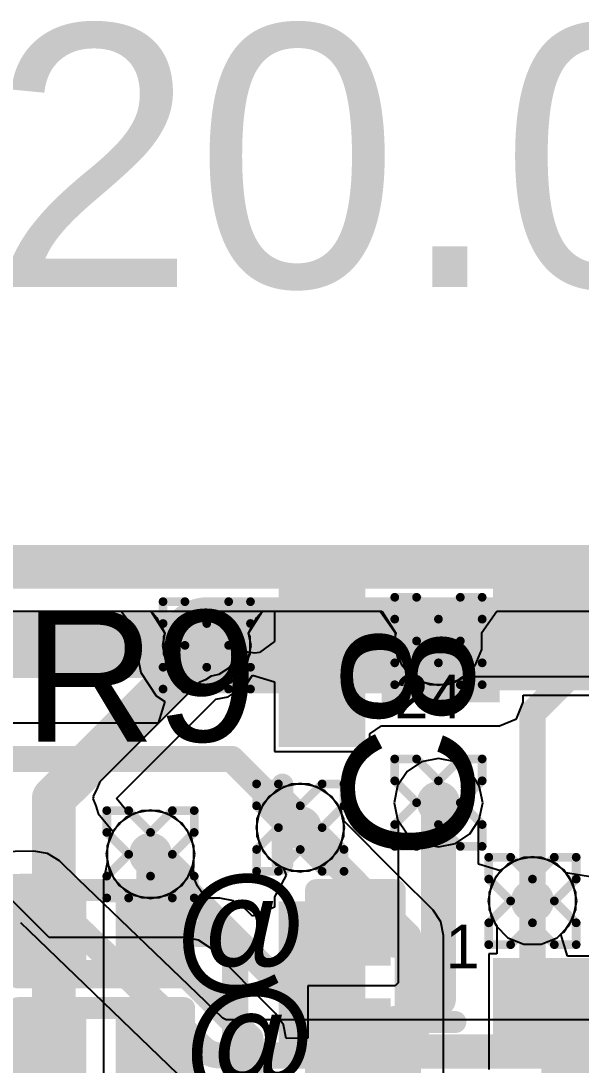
# Model space of a CAD drawing. Header units: inches. Extents: x 3 to 215, y 2 to 215.
# Drawn here: x 3.2845 to 3.4126, y 3.2759 to 3.5149 of the extents above; entities that cross this region are included whole.
import ezdxf

# ---------------------------------------------------------------- set-up
doc = ezdxf.new("R2010")
doc.units = ezdxf.units.IN
doc.header["$MEASUREMENT"] = 0
for name, color, linetype in [('Board_Outline', 56, 'Continuous'), ('Bottom Layer', 5, 'Continuous'), ('Bottom Overlay', 54, 'Continuous'), ('Bottom Paste', 16, 'Continuous'), ('Bottom Solder', 6, 'Continuous'), ('Dimension', 6, 'Continuous'), ('Drill Drawing', 1, 'Continuous'), ('Layer 1', 16, 'Continuous'), ('Layer 2', 76, 'Continuous'), ('Top Layer', 1, 'Continuous'), ('Top Overlay', 2, 'Continuous'), ('Top Paste', 8, 'Continuous'), ('Top Solder', 216, 'Continuous'), ('Via Holes', 16, 'Continuous')]:
    doc.layers.add(name, color=color, linetype=linetype)
doc.styles.add('Arial', font='', dxfattribs={"height": 0.2})
doc.styles.add('Arial_Bold', font='', dxfattribs={"height": 0.2})
doc.styles.get('Arial').set_extended_font_data('Arial')
doc.styles.get('Arial_Bold').set_extended_font_data('Arial', bold=True)

# ---------------------------------------------------------------- blocks, each defined once
blk = doc.blocks.new('WPN201610M1R0MT_B_11')
at = {"layer": 'Bottom Layer'}
for points in [[(-0.04134, 0.03346), (-0.01378, 0.03346), (-0.01378, -0.03346), (-0.04134, -0.03346)], [(0.01378, 0.03346), (0.04134, 0.03346), (0.04134, -0.03346), (0.01378, -0.03346)]]:
    blk.add_hatch(color=5, dxfattribs=at).paths.add_polyline_path(points)
at = {"layer": 'Bottom Paste'}
for points in [[(-0.04134, 0.03346), (-0.01378, 0.03346), (-0.01378, -0.03346), (-0.04134, -0.03346)], [(0.01378, 0.03346), (0.04134, 0.03346), (0.04134, -0.03346), (0.01378, -0.03346)]]:
    blk.add_hatch(color=16, dxfattribs=at).paths.add_polyline_path(points)
at = {"layer": 'Bottom Solder'}
for points in [[(-0.04534, 0.03746), (-0.00978, 0.03746), (-0.00978, -0.03746), (-0.04534, -0.03746)], [(0.00978, 0.03746), (0.04534, 0.03746), (0.04534, -0.03746), (0.00978, -0.03746)]]:
    blk.add_hatch(color=6, dxfattribs=at).paths.add_polyline_path(points)
at = {"layer": 'Bottom Overlay', "const_width": 0.005}
for points in [[(0.008, 0.034), (-0.009, 0.034)], [(0.008, -0.034), (-0.009, -0.034)]]:
    blk.add_lwpolyline(points, dxfattribs=at)
at = {"layer": 'Bottom Overlay', "const_width": 0.0025}
for points in [[(-0.01025, 0.034, 1), (-0.00775, 0.034, 1)], [(0.00675, 0.034, 1), (0.00925, 0.034, 1)], [(-0.01025, -0.034, 1), (-0.00775, -0.034, 1)], [(0.00675, -0.034, 1), (0.00925, -0.034, 1)]]:
    blk.add_lwpolyline(points, format="xyb", close=True, dxfattribs=at)
blk = doc.blocks.new('R___0201_23')
at = {"layer": 'Top Layer'}
for points in [[(-0.01614, 0.00728), (-0.00551, 0.00728), (-0.00551, -0.00728), (-0.01614, -0.00728)], [(0.00551, 0.00728), (0.01614, 0.00728), (0.01614, -0.00728), (0.00551, -0.00728)]]:
    blk.add_hatch(color=1, dxfattribs=at).paths.add_polyline_path(points)
at = {"layer": 'Top Paste'}
for points in [[(-0.01614, 0.00728), (-0.00551, 0.00728), (-0.00551, -0.00728), (-0.01614, -0.00728)], [(0.00551, 0.00728), (0.01614, 0.00728), (0.01614, -0.00728), (0.00551, -0.00728)]]:
    blk.add_hatch(color=8, dxfattribs=at).paths.add_polyline_path(points)
at = {"layer": 'Top Solder'}
for points in [[(-0.01831, 0.00945), (-0.00335, 0.00945), (-0.00335, -0.00945), (-0.01831, -0.00945)], [(0.00335, 0.00945), (0.01831, 0.00945), (0.01831, -0.00945), (0.00335, -0.00945)]]:
    blk.add_hatch(color=216, dxfattribs=at).paths.add_polyline_path(points)
at = {"layer": 'Top Overlay', "const_width": 0.005}
for points in [[(-0.019, 0.01), (-0.019, -0.01)], [(0.019, 0.01), (-0.019, 0.01)], [(0.019, 0.01), (0.019, -0.01)], [(0.019, -0.01), (-0.019, -0.01)]]:
    blk.add_lwpolyline(points, dxfattribs=at)
at = {"layer": 'Top Overlay', "const_width": 0.0025}
for points in [[(-0.02025, 0.01, 1), (-0.01775, 0.01, 1)], [(-0.02025, 0.01, 1), (-0.01775, 0.01, 1)], [(0.01775, 0.01, 1), (0.02025, 0.01, 1)], [(0.01775, 0.01, 1), (0.02025, 0.01, 1)], [(-0.02025, -0.01, 1), (-0.01775, -0.01, 1)], [(-0.02025, -0.01, 1), (-0.01775, -0.01, 1)], [(0.01775, -0.01, 1), (0.02025, -0.01, 1)], [(0.01775, -0.01, 1), (0.02025, -0.01, 1)]]:
    blk.add_lwpolyline(points, format="xyb", close=True, dxfattribs=at)
blk = doc.blocks.new('R___0201_24')
at = {"layer": 'Top Layer'}
for points in [[(-0.01614, 0.00728), (-0.00551, 0.00728), (-0.00551, -0.00728), (-0.01614, -0.00728)], [(0.00551, 0.00728), (0.01614, 0.00728), (0.01614, -0.00728), (0.00551, -0.00728)]]:
    blk.add_hatch(color=1, dxfattribs=at).paths.add_polyline_path(points)
at = {"layer": 'Top Paste'}
for points in [[(-0.01614, 0.00728), (-0.00551, 0.00728), (-0.00551, -0.00728), (-0.01614, -0.00728)], [(0.00551, 0.00728), (0.01614, 0.00728), (0.01614, -0.00728), (0.00551, -0.00728)]]:
    blk.add_hatch(color=8, dxfattribs=at).paths.add_polyline_path(points)
at = {"layer": 'Top Solder'}
for points in [[(-0.01831, 0.00945), (-0.00335, 0.00945), (-0.00335, -0.00945), (-0.01831, -0.00945)], [(0.00335, 0.00945), (0.01831, 0.00945), (0.01831, -0.00945), (0.00335, -0.00945)]]:
    blk.add_hatch(color=216, dxfattribs=at).paths.add_polyline_path(points)
at = {"layer": 'Top Overlay', "const_width": 0.005}
for points in [[(-0.019, 0.01), (-0.019, -0.01)], [(0.019, 0.01), (-0.019, 0.01)], [(0.019, 0.01), (0.019, -0.01)], [(0.019, -0.01), (-0.019, -0.01)]]:
    blk.add_lwpolyline(points, dxfattribs=at)
at = {"layer": 'Top Overlay', "const_width": 0.0025}
for points in [[(-0.02025, 0.01, 1), (-0.01775, 0.01, 1)], [(-0.02025, 0.01, 1), (-0.01775, 0.01, 1)], [(0.01775, 0.01, 1), (0.02025, 0.01, 1)], [(0.01775, 0.01, 1), (0.02025, 0.01, 1)], [(-0.02025, -0.01, 1), (-0.01775, -0.01, 1)], [(-0.02025, -0.01, 1), (-0.01775, -0.01, 1)], [(0.01775, -0.01, 1), (0.02025, -0.01, 1)], [(0.01775, -0.01, 1), (0.02025, -0.01, 1)]]:
    blk.add_lwpolyline(points, format="xyb", close=True, dxfattribs=at)
blk = doc.blocks.new('BM20B_0_8__24DS_0_4V_51__35')
at = {"layer": 'Top Layer'}
for points in [[(-0.14016, 0.05118), (-0.12835, 0.05118), (-0.12835, 0.02165), (-0.14016, 0.02165)], [(-0.09114, 0.05118), (-0.08209, 0.05118), (-0.08209, 0.03465), (-0.09114, 0.03465)], [(-0.07539, 0.05118), (-0.06634, 0.05118), (-0.06634, 0.03465), (-0.07539, 0.03465)], [(-0.14016, -0.02165), (-0.12835, -0.02165), (-0.12835, -0.05118), (-0.14016, -0.05118)], [(-0.09114, -0.03465), (-0.08209, -0.03465), (-0.08209, -0.05118), (-0.09114, -0.05118)], [(-0.07539, -0.03465), (-0.06634, -0.03465), (-0.06634, -0.05118), (-0.07539, -0.05118)]]:
    blk.add_hatch(color=1, dxfattribs=at).paths.add_polyline_path(points)
at = {"layer": 'Top Paste'}
for points in [[(-0.14016, 0.05118), (-0.12835, 0.05118), (-0.12835, 0.02165), (-0.14016, 0.02165)], [(-0.14016, -0.02165), (-0.12835, -0.02165), (-0.12835, -0.05118), (-0.14016, -0.05118)]]:
    blk.add_hatch(color=8, dxfattribs=at).paths.add_polyline_path(points)
at = {"layer": 'Top Solder'}
for points in [[(-0.14416, 0.05518), (-0.12435, 0.05518), (-0.12435, 0.01765), (-0.14416, 0.01765)], [(-0.09514, 0.05518), (-0.07809, 0.05518), (-0.07809, 0.03065), (-0.09514, 0.03065)], [(-0.07939, 0.05518), (-0.06234, 0.05518), (-0.06234, 0.03065), (-0.07939, 0.03065)], [(-0.14416, -0.01765), (-0.12435, -0.01765), (-0.12435, -0.05518), (-0.14416, -0.05518)], [(-0.09514, -0.03065), (-0.07809, -0.03065), (-0.07809, -0.05518), (-0.09514, -0.05518)], [(-0.07939, -0.03065), (-0.06234, -0.03065), (-0.06234, -0.05518), (-0.07939, -0.05518)]]:
    blk.add_hatch(color=216, dxfattribs=at).paths.add_polyline_path(points)
at = {"layer": 'Top Overlay', "const_width": 0.005}
for points in [[(-0.11575, 0.04528), (-0.10374, 0.04528)], [(-0.14331, -0.00906), (-0.14331, 0.00906)], [(-0.11575, -0.04528), (-0.10374, -0.04528)]]:
    blk.add_lwpolyline(points, dxfattribs=at)
at = {"layer": 'Top Overlay', "const_width": 0.0025}
for points in [[(-0.117, 0.04528, 1), (-0.1145, 0.04528, 1)], [(-0.10499, 0.04528, 1), (-0.10249, 0.04528, 1)], [(-0.14456, 0.00906, 1), (-0.14206, 0.00906, 1)], [(-0.14456, -0.00906, 1), (-0.14206, -0.00906, 1)], [(-0.117, -0.04528, 1), (-0.1145, -0.04528, 1)], [(-0.10499, -0.04528, 1), (-0.10249, -0.04528, 1)]]:
    blk.add_lwpolyline(points, format="xyb", close=True, dxfattribs=at)
at = {"layer": 'Top Overlay', "style": 'Arial'}
for s, p in [('24', (-0.11766, 0.02419)), ('1', (-0.106, -0.033))]:
    blk.add_text(s, height=0.01, rotation=360, dxfattribs=at).set_placement(p)
blk = doc.blocks.new('CAP_0201_B_57')
at = {"layer": 'Bottom Layer'}
for points in [[(-0.01772, 0.00591), (-0.00591, 0.00591), (-0.00591, -0.00591), (-0.01772, -0.00591)], [(0.00591, 0.00591), (0.01772, 0.00591), (0.01772, -0.00591), (0.00591, -0.00591)]]:
    blk.add_hatch(color=5, dxfattribs=at).paths.add_polyline_path(points)
at = {"layer": 'Bottom Paste'}
for points in [[(-0.01772, 0.00591), (-0.00591, 0.00591), (-0.00591, -0.00591), (-0.01772, -0.00591)], [(0.00591, 0.00591), (0.01772, 0.00591), (0.01772, -0.00591), (0.00591, -0.00591)]]:
    blk.add_hatch(color=16, dxfattribs=at).paths.add_polyline_path(points)
at = {"layer": 'Bottom Solder'}
for points in [[(-0.01988, 0.00807), (-0.00374, 0.00807), (-0.00374, -0.00807), (-0.01988, -0.00807)], [(0.00374, 0.00807), (0.01988, 0.00807), (0.01988, -0.00807), (0.00374, -0.00807)]]:
    blk.add_hatch(color=6, dxfattribs=at).paths.add_polyline_path(points)
at = {"layer": 'Bottom Overlay', "const_width": 0.005}
for points in [[(-0.008, 0.009), (-0.021, 0.009)], [(-0.021, -0.009), (-0.021, 0.009)], [(0.021, 0.009), (0.008, 0.009)], [(0.021, -0.009), (0.021, 0.009)], [(-0.008, -0.009), (-0.021, -0.009)], [(0.021, -0.009), (0.008, -0.009)]]:
    blk.add_lwpolyline(points, dxfattribs=at)
at = {"layer": 'Bottom Overlay', "const_width": 0.0025}
for points in [[(-0.02225, 0.009, 1), (-0.01975, 0.009, 1)], [(-0.02225, 0.009, 1), (-0.01975, 0.009, 1)], [(-0.00925, 0.009, 1), (-0.00675, 0.009, 1)], [(0.00675, 0.009, 1), (0.00925, 0.009, 1)], [(0.01975, 0.009, 1), (0.02225, 0.009, 1)], [(0.01975, 0.009, 1), (0.02225, 0.009, 1)], [(-0.02225, -0.009, 1), (-0.01975, -0.009, 1)], [(-0.02225, -0.009, 1), (-0.01975, -0.009, 1)], [(-0.00925, -0.009, 1), (-0.00675, -0.009, 1)], [(0.00675, -0.009, 1), (0.00925, -0.009, 1)], [(0.01975, -0.009, 1), (0.02225, -0.009, 1)], [(0.01975, -0.009, 1), (0.02225, -0.009, 1)]]:
    blk.add_lwpolyline(points, format="xyb", close=True, dxfattribs=at)

msp = doc.modelspace()

# ---------------------------------------------------------------- hatches: boundary and pattern name
at = {"layer": 'Bottom Layer'}
h = msp.add_hatch(color=5, dxfattribs=at)
edge = h.paths.add_edge_path()
edge.add_arc((3.327, 3.372), 0.00492, 0, 360)
h = msp.add_hatch(color=5, dxfattribs=at)
edge = h.paths.add_edge_path()
edge.add_arc((3.38, 3.373), 0.00492, 0, 360)
h = msp.add_hatch(color=5, dxfattribs=at)
edge = h.paths.add_edge_path()
edge.add_arc((3.38, 3.336), 0.00492, 0, 360)
h = msp.add_hatch(color=5, dxfattribs=at)
edge = h.paths.add_edge_path()
edge.add_arc((3.34839, 3.33029), 0.00492, 0, 360)
h = msp.add_hatch(color=5, dxfattribs=at)
edge = h.paths.add_edge_path()
edge.add_arc((3.31413, 3.32419), 0.00492, 0, 360)
h = msp.add_hatch(color=5, dxfattribs=at)
edge = h.paths.add_edge_path()
edge.add_arc((3.40151, 3.31351), 0.00492, 0, 360)
at = {"layer": 'Layer 1'}
h = msp.add_hatch(color=16, dxfattribs=at)
edge = h.paths.add_edge_path()
edge.add_arc((3.327, 3.372), 0.00492, 0, 360)
h = msp.add_hatch(color=16, dxfattribs=at)
edge = h.paths.add_edge_path()
edge.add_arc((3.38, 3.373), 0.00492, 0, 360)
h = msp.add_hatch(color=16, dxfattribs=at)
edge = h.paths.add_edge_path()
edge.add_arc((3.38, 3.336), 0.00492, 0, 360)
h = msp.add_hatch(color=16, dxfattribs=at)
edge = h.paths.add_edge_path()
edge.add_arc((3.34839, 3.33029), 0.00492, 0, 360)
h = msp.add_hatch(color=16, dxfattribs=at)
edge = h.paths.add_edge_path()
edge.add_arc((3.31413, 3.32419), 0.00492, 0, 360)
h = msp.add_hatch(color=16, dxfattribs=at)
edge = h.paths.add_edge_path()
edge.add_arc((3.40151, 3.31351), 0.00492, 0, 360)
at = {"layer": 'Layer 2'}
h = msp.add_hatch(color=76, dxfattribs=at)
edge = h.paths.add_edge_path()
edge.add_arc((3.327, 3.372), 0.00492, 0, 360)
h = msp.add_hatch(color=76, dxfattribs=at)
edge = h.paths.add_edge_path()
edge.add_arc((3.38, 3.373), 0.00492, 0, 360)
h = msp.add_hatch(color=76, dxfattribs=at)
edge = h.paths.add_edge_path()
edge.add_arc((3.38, 3.336), 0.00492, 0, 360)
h = msp.add_hatch(color=76, dxfattribs=at)
edge = h.paths.add_edge_path()
edge.add_arc((3.34839, 3.33029), 0.00492, 0, 360)
h = msp.add_hatch(color=76, dxfattribs=at)
edge = h.paths.add_edge_path()
edge.add_arc((3.31413, 3.32419), 0.00492, 0, 360)
h = msp.add_hatch(color=76, dxfattribs=at)
edge = h.paths.add_edge_path()
edge.add_arc((3.40151, 3.31351), 0.00492, 0, 360)
at = {"layer": 'Top Layer'}
for points in [[(3.367, 3.359), (3.394, 3.359), (3.394, 3.383), (3.367, 3.383)], [(3.42076, 3.383), (3.367, 3.383), (3.367, 3.366), (3.42076, 3.366)]]:
    msp.add_hatch(color=1, dxfattribs=at).paths.add_polyline_path(points)
h = msp.add_hatch(color=1, dxfattribs=at)
edge = h.paths.add_edge_path()
edge.add_arc((3.327, 3.372), 0.00492, 0, 360)
h = msp.add_hatch(color=1, dxfattribs=at)
edge = h.paths.add_edge_path()
edge.add_arc((3.38, 3.373), 0.00492, 0, 360)
h = msp.add_hatch(color=1, dxfattribs=at)
edge = h.paths.add_edge_path()
edge.add_arc((3.38, 3.336), 0.00492, 0, 360)
h = msp.add_hatch(color=1, dxfattribs=at)
edge = h.paths.add_edge_path()
edge.add_arc((3.34839, 3.33029), 0.00492, 0, 360)
h = msp.add_hatch(color=1, dxfattribs=at)
edge = h.paths.add_edge_path()
edge.add_arc((3.31413, 3.32419), 0.00492, 0, 360)
h = msp.add_hatch(color=1, dxfattribs=at)
edge = h.paths.add_edge_path()
edge.add_arc((3.40151, 3.31351), 0.00492, 0, 360)
at = {"layer": 'Via Holes'}
h = msp.add_hatch(color=7, dxfattribs=at)
edge = h.paths.add_edge_path()
edge.add_arc((3.38, 3.373), 0.00394, 0, 360)
h = msp.add_hatch(color=7, dxfattribs=at)
edge = h.paths.add_edge_path()
edge.add_arc((3.327, 3.372), 0.00394, 0, 360)
h = msp.add_hatch(color=7, dxfattribs=at)
edge = h.paths.add_edge_path()
edge.add_arc((3.38, 3.336), 0.00394, 0, 360)
h = msp.add_hatch(color=7, dxfattribs=at)
edge = h.paths.add_edge_path()
edge.add_arc((3.34839, 3.33029), 0.00394, 0, 360)
h = msp.add_hatch(color=7, dxfattribs=at)
edge = h.paths.add_edge_path()
edge.add_arc((3.31413, 3.32419), 0.00394, 0, 360)
h = msp.add_hatch(color=7, dxfattribs=at)
edge = h.paths.add_edge_path()
edge.add_arc((3.40151, 3.31351), 0.00394, 0, 360)

# ---------------------------------------------------------------- linework, layer by layer
at = {"layer": 'Board_Outline', "const_width": 0.01}
msp.add_lwpolyline([(3.095, 3.39), (3.8824, 3.39)], dxfattribs=at)
at = {"layer": 'Bottom Layer'}
for p, q in [((3.18186, 3.3798), (3.31427, 3.3798)), ((3.31427, 3.3798), (3.31551, 3.37836)), ((3.33849, 3.37836), (3.33973, 3.3798)), ((3.33973, 3.3798), (3.36706, 3.3798)), ((3.36706, 3.3798), (3.37024, 3.3748)), ((3.31551, 3.37836), (3.31744, 3.3748)), ((3.33656, 3.3748), (3.33849, 3.37836)), ((3.31744, 3.3748), (3.31688, 3.372)), ((3.33712, 3.372), (3.33656, 3.3748)), ((3.37024, 3.3748), (3.36988, 3.373)), ((3.31688, 3.372), (3.31765, 3.36813)), ((3.33635, 3.36813), (3.33712, 3.372)), ((3.36988, 3.373), (3.37065, 3.36913)), ((3.31765, 3.36813), (3.31985, 3.36485)), ((3.33415, 3.36485), (3.33635, 3.36813)), ((3.37065, 3.36913), (3.37285, 3.36585)), ((3.31985, 3.36485), (3.32313, 3.36265)), ((3.33087, 3.36265), (3.33415, 3.36485)), ((3.37285, 3.36585), (3.37613, 3.36365)), ((3.38387, 3.36365), (3.38565, 3.36484)), ((3.38565, 3.36484), (3.55562, 3.36484)), ((3.32313, 3.36265), (3.327, 3.36188)), ((3.327, 3.36188), (3.33087, 3.36265)), ((3.37613, 3.36365), (3.38, 3.36288)), ((3.38, 3.36288), (3.38387, 3.36365)), ((3.38, 3.34612), (3.37613, 3.34535)), ((3.38387, 3.34535), (3.38, 3.34612)), ((3.37285, 3.34315), (3.37065, 3.33987)), ((3.37613, 3.34535), (3.37285, 3.34315)), ((3.38715, 3.34315), (3.38387, 3.34535)), ((3.38935, 3.33987), (3.38715, 3.34315)), ((3.34452, 3.33964), (3.34124, 3.33745)), ((3.34839, 3.34041), (3.34452, 3.33964)), ((3.35227, 3.33964), (3.34839, 3.34041)), ((3.35555, 3.33745), (3.35227, 3.33964)), ((3.37065, 3.33987), (3.36988, 3.336)), ((3.39012, 3.336), (3.38935, 3.33987)), ((3.34124, 3.33745), (3.33905, 3.33417)), ((3.35774, 3.33417), (3.35555, 3.33745)), ((3.36988, 3.336), (3.37065, 3.33213)), ((3.38935, 3.33213), (3.39012, 3.336)), ((3.31026, 3.33353), (3.30698, 3.33134)), ((3.31413, 3.3343), (3.31026, 3.33353)), ((3.318, 3.33353), (3.31413, 3.3343)), ((3.32128, 3.33134), (3.318, 3.33353)), ((3.33905, 3.33417), (3.33828, 3.33029)), ((3.35851, 3.33029), (3.35774, 3.33417)), ((3.30698, 3.33134), (3.30478, 3.32806)), ((3.32348, 3.32806), (3.32128, 3.33134)), ((3.37065, 3.33213), (3.37082, 3.33188)), ((3.37082, 3.33188), (3.37082, 3.2948)), ((3.38918, 3.33188), (3.38935, 3.33213)), ((3.38918, 3.32191), (3.38918, 3.33188)), ((3.33828, 3.33029), (3.33905, 3.32642)), ((3.35774, 3.32642), (3.35851, 3.33029)), ((3.30478, 3.32806), (3.30401, 3.32419)), ((3.32425, 3.32419), (3.32348, 3.32806)), ((3.33905, 3.32642), (3.34124, 3.32314)), ((3.35555, 3.32314), (3.35774, 3.32642)), ((3.30401, 3.32419), (3.30478, 3.32032)), ((3.32348, 3.32032), (3.32425, 3.32419)), ((3.34124, 3.32314), (3.34452, 3.32095)), ((3.35227, 3.32095), (3.35555, 3.32314)), ((3.39418, 3.32039), (3.38918, 3.32191)), ((3.39764, 3.32285), (3.39436, 3.32066)), ((3.40151, 3.32362), (3.39764, 3.32285)), ((3.40538, 3.32285), (3.40151, 3.32362)), ((3.40866, 3.32066), (3.40538, 3.32285)), ((3.30478, 3.32032), (3.30698, 3.31704)), ((3.32128, 3.31704), (3.32348, 3.32032)), ((3.34452, 3.32095), (3.34839, 3.32018)), ((3.34839, 3.32018), (3.35227, 3.32095)), ((3.39436, 3.32066), (3.39418, 3.32039)), ((3.41085, 3.31738), (3.40866, 3.32066)), ((3.29094, 3.30516), (3.2779, 3.31819)), ((3.30698, 3.31704), (3.31026, 3.31484)), ((3.318, 3.31484), (3.32128, 3.31704)), ((3.41162, 3.31351), (3.41085, 3.31738)), ((3.31026, 3.31484), (3.31413, 3.31407)), ((3.31413, 3.31407), (3.318, 3.31484)), ((3.41085, 3.30964), (3.41162, 3.31351)), ((3.40866, 3.30635), (3.41085, 3.30964)), ((3.322, 3.30516), (3.29094, 3.30516)), ((3.32512, 3.30454), (3.322, 3.30516)), ((3.322, 3.30516), (3.322, 3.30516)), ((3.40798, 3.3059), (3.40866, 3.30635)), ((3.40949, 3.3009), (3.40798, 3.3059)), ((3.32777, 3.30277), (3.32512, 3.30454)), ((3.34275, 3.28778), (3.32777, 3.30277)), ((3.43379, 3.3009), (3.40949, 3.3009)), ((3.37012, 3.29409), (3.35009, 3.29409)), ((3.35009, 3.29409), (3.35009, 3.28213)), ((3.37082, 3.2948), (3.37012, 3.29409)), ((3.34452, 3.28514), (3.34275, 3.28778)), ((3.34275, 3.28778), (3.34275, 3.28778)), ((3.34514, 3.28202), (3.34452, 3.28514)), ((3.35009, 3.28213), (3.34514, 3.28202)), ((3.34514, 3.28202), (3.34514, 3.28202))]:
    msp.add_line(p, q, dxfattribs=at)
for points, const_width in [([(3.38, 3.373), (3.57586, 3.373)], 0.006), ([(3.38, 3.291), (3.38, 3.336)], 0.008), ([(3.26814, 3.31642), (3.28756, 3.297)], 0.006), ([(3.28756, 3.297), (3.322, 3.297)], 0.006), ([(3.322, 3.297), (3.33698, 3.28202)], 0.006), ([(3.37299, 3.28399), (3.38, 3.291)], 0.008), ([(3.361, 3.28319), (3.3618, 3.28399)], 0.008), ([(3.361, 3.27), (3.361, 3.28319)], 0.008), ([(3.3618, 3.28399), (3.37299, 3.28399)], 0.008), ([(3.33698, 3.253), (3.33698, 3.28202)], 0.006), ([(3.4, 3.26), (3.42212, 3.28212)], 0.006)]:
    msp.add_lwpolyline(points, dxfattribs=dict(at, const_width=const_width))
for points, const_width in [([(3.3785, 3.373, 1), (3.3815, 3.373, 1)], 0.003), ([(3.378, 3.336, 1), (3.382, 3.336, 1)], 0.004), ([(3.28606, 3.297, 1), (3.28906, 3.297, 1)], 0.003), ([(3.28606, 3.297, 1), (3.28906, 3.297, 1)], 0.003), ([(3.3205, 3.297, 1), (3.3235, 3.297, 1)], 0.003), ([(3.3205, 3.297, 1), (3.3235, 3.297, 1)], 0.003), ([(3.378, 3.291, 1), (3.382, 3.291, 1)], 0.004), ([(3.378, 3.291, 1), (3.382, 3.291, 1)], 0.004), ([(3.359, 3.28319, 1), (3.363, 3.28319, 1)], 0.004), ([(3.359, 3.28319, 1), (3.363, 3.28319, 1)], 0.004), ([(3.3598, 3.28399, 1), (3.3638, 3.28399, 1)], 0.004), ([(3.3598, 3.28399, 1), (3.3638, 3.28399, 1)], 0.004), ([(3.37099, 3.28399, 1), (3.37499, 3.28399, 1)], 0.004), ([(3.37099, 3.28399, 1), (3.37499, 3.28399, 1)], 0.004), ([(3.33548, 3.28202, 1), (3.33848, 3.28202, 1)], 0.003), ([(3.33548, 3.28202, 1), (3.33848, 3.28202, 1)], 0.003)]:
    msp.add_lwpolyline(points, format="xyb", close=True, dxfattribs=dict(at, const_width=const_width))
at = {"layer": 'Drill Drawing', "const_width": 0.002}
for points in [[(3.37, 3.378), (3.37, 3.383)], [(3.37, 3.383), (3.375, 3.383)], [(3.375, 3.383), (3.38, 3.378)], [(3.38, 3.378), (3.385, 3.383)], [(3.385, 3.383), (3.39, 3.383)], [(3.39, 3.378), (3.39, 3.383)], [(3.317, 3.377), (3.317, 3.382)], [(3.317, 3.382), (3.322, 3.382)], [(3.322, 3.382), (3.327, 3.377)], [(3.327, 3.377), (3.332, 3.382)], [(3.332, 3.382), (3.337, 3.382)], [(3.337, 3.377), (3.337, 3.382)], [(3.37, 3.378), (3.375, 3.373)], [(3.385, 3.373), (3.39, 3.378)], [(3.317, 3.377), (3.322, 3.372)], [(3.332, 3.372), (3.337, 3.377)], [(3.317, 3.367), (3.322, 3.372)], [(3.332, 3.372), (3.337, 3.367)], [(3.37, 3.368), (3.375, 3.373)], [(3.385, 3.373), (3.39, 3.368)], [(3.317, 3.362), (3.317, 3.367)], [(3.322, 3.362), (3.327, 3.367)], [(3.327, 3.367), (3.332, 3.362)], [(3.337, 3.362), (3.337, 3.367)], [(3.37, 3.363), (3.37, 3.368)], [(3.375, 3.363), (3.38, 3.368)], [(3.38, 3.368), (3.385, 3.363)], [(3.39, 3.363), (3.39, 3.368)], [(3.317, 3.362), (3.322, 3.362)], [(3.332, 3.362), (3.337, 3.362)], [(3.37, 3.363), (3.375, 3.363)], [(3.385, 3.363), (3.39, 3.363)], [(3.37, 3.341), (3.37, 3.346)], [(3.37, 3.346), (3.375, 3.346)], [(3.375, 3.346), (3.38, 3.341)], [(3.38, 3.341), (3.385, 3.346)], [(3.385, 3.346), (3.39, 3.346)], [(3.39, 3.341), (3.39, 3.346)], [(3.33839, 3.33529), (3.33839, 3.34029)], [(3.33839, 3.34029), (3.34339, 3.34029)], [(3.34339, 3.34029), (3.34839, 3.33529)], [(3.34839, 3.33529), (3.35339, 3.34029)], [(3.35339, 3.34029), (3.35839, 3.34029)], [(3.35839, 3.33529), (3.35839, 3.34029)], [(3.37, 3.341), (3.375, 3.336)], [(3.385, 3.336), (3.39, 3.341)], [(3.33839, 3.33529), (3.34339, 3.33029)], [(3.35339, 3.33029), (3.35839, 3.33529)], [(3.37, 3.331), (3.375, 3.336)], [(3.385, 3.336), (3.39, 3.331)], [(3.30413, 3.32919), (3.30413, 3.33419)], [(3.30413, 3.33419), (3.30913, 3.33419)], [(3.30913, 3.33419), (3.31413, 3.32919)], [(3.31413, 3.32919), (3.31913, 3.33419)], [(3.31913, 3.33419), (3.32413, 3.33419)], [(3.32413, 3.32919), (3.32413, 3.33419)], [(3.33839, 3.32529), (3.34339, 3.33029)], [(3.35339, 3.33029), (3.35839, 3.32529)], [(3.37, 3.326), (3.37, 3.331)], [(3.375, 3.326), (3.38, 3.331)], [(3.38, 3.331), (3.385, 3.326)], [(3.39, 3.326), (3.39, 3.331)], [(3.30413, 3.32919), (3.30913, 3.32419)], [(3.31913, 3.32419), (3.32413, 3.32919)], [(3.37, 3.326), (3.375, 3.326)], [(3.385, 3.326), (3.39, 3.326)], [(3.30413, 3.31919), (3.30913, 3.32419)], [(3.31913, 3.32419), (3.32413, 3.31919)], [(3.33839, 3.32029), (3.33839, 3.32529)], [(3.34339, 3.32029), (3.34839, 3.32529)], [(3.34839, 3.32529), (3.35339, 3.32029)], [(3.35839, 3.32029), (3.35839, 3.32529)], [(3.39151, 3.31851), (3.39151, 3.32351)], [(3.39151, 3.32351), (3.39651, 3.32351)], [(3.39651, 3.32351), (3.40151, 3.31851)], [(3.40151, 3.31851), (3.40651, 3.32351)], [(3.40651, 3.32351), (3.41151, 3.32351)], [(3.41151, 3.31851), (3.41151, 3.32351)], [(3.30413, 3.31419), (3.30413, 3.31919)], [(3.30913, 3.31419), (3.31413, 3.31919)], [(3.31413, 3.31919), (3.31913, 3.31419)], [(3.32413, 3.31419), (3.32413, 3.31919)], [(3.33839, 3.32029), (3.34339, 3.32029)], [(3.35339, 3.32029), (3.35839, 3.32029)], [(3.39151, 3.31851), (3.39651, 3.31351)], [(3.40651, 3.31351), (3.41151, 3.31851)], [(3.30413, 3.31419), (3.30913, 3.31419)], [(3.31913, 3.31419), (3.32413, 3.31419)], [(3.39151, 3.30851), (3.39651, 3.31351)], [(3.40651, 3.31351), (3.41151, 3.30851)], [(3.39151, 3.30351), (3.39151, 3.30851)], [(3.39651, 3.30351), (3.40151, 3.30851)], [(3.40151, 3.30851), (3.40651, 3.30351)], [(3.41151, 3.30351), (3.41151, 3.30851)], [(3.39151, 3.30351), (3.39651, 3.30351)], [(3.40651, 3.30351), (3.41151, 3.30351)]]:
    msp.add_lwpolyline(points, dxfattribs=at)
at = {"layer": 'Drill Drawing', "const_width": 0.001}
for points in [[(3.3695, 3.383, 1), (3.3705, 3.383, 1)], [(3.3695, 3.383, 1), (3.3705, 3.383, 1)], [(3.3745, 3.383, 1), (3.3755, 3.383, 1)], [(3.3745, 3.383, 1), (3.3755, 3.383, 1)], [(3.3845, 3.383, 1), (3.3855, 3.383, 1)], [(3.3845, 3.383, 1), (3.3855, 3.383, 1)], [(3.3895, 3.383, 1), (3.3905, 3.383, 1)], [(3.3895, 3.383, 1), (3.3905, 3.383, 1)], [(3.3165, 3.382, 1), (3.3175, 3.382, 1)], [(3.3165, 3.382, 1), (3.3175, 3.382, 1)], [(3.3215, 3.382, 1), (3.3225, 3.382, 1)], [(3.3215, 3.382, 1), (3.3225, 3.382, 1)], [(3.3315, 3.382, 1), (3.3325, 3.382, 1)], [(3.3315, 3.382, 1), (3.3325, 3.382, 1)], [(3.3365, 3.382, 1), (3.3375, 3.382, 1)], [(3.3365, 3.382, 1), (3.3375, 3.382, 1)], [(3.3695, 3.378, 1), (3.3705, 3.378, 1)], [(3.3695, 3.378, 1), (3.3705, 3.378, 1)], [(3.3795, 3.378, 1), (3.3805, 3.378, 1)], [(3.3795, 3.378, 1), (3.3805, 3.378, 1)], [(3.3895, 3.378, 1), (3.3905, 3.378, 1)], [(3.3895, 3.378, 1), (3.3905, 3.378, 1)], [(3.3165, 3.377, 1), (3.3175, 3.377, 1)], [(3.3165, 3.377, 1), (3.3175, 3.377, 1)], [(3.3265, 3.377, 1), (3.3275, 3.377, 1)], [(3.3265, 3.377, 1), (3.3275, 3.377, 1)], [(3.3365, 3.377, 1), (3.3375, 3.377, 1)], [(3.3365, 3.377, 1), (3.3375, 3.377, 1)], [(3.3215, 3.372, 1), (3.3225, 3.372, 1)], [(3.3215, 3.372, 1), (3.3225, 3.372, 1)], [(3.3315, 3.372, 1), (3.3325, 3.372, 1)], [(3.3315, 3.372, 1), (3.3325, 3.372, 1)], [(3.3745, 3.373, 1), (3.3755, 3.373, 1)], [(3.3745, 3.373, 1), (3.3755, 3.373, 1)], [(3.3845, 3.373, 1), (3.3855, 3.373, 1)], [(3.3845, 3.373, 1), (3.3855, 3.373, 1)], [(3.3165, 3.367, 1), (3.3175, 3.367, 1)], [(3.3165, 3.367, 1), (3.3175, 3.367, 1)], [(3.3265, 3.367, 1), (3.3275, 3.367, 1)], [(3.3265, 3.367, 1), (3.3275, 3.367, 1)], [(3.3365, 3.367, 1), (3.3375, 3.367, 1)], [(3.3365, 3.367, 1), (3.3375, 3.367, 1)], [(3.3695, 3.368, 1), (3.3705, 3.368, 1)], [(3.3695, 3.368, 1), (3.3705, 3.368, 1)], [(3.3795, 3.368, 1), (3.3805, 3.368, 1)], [(3.3795, 3.368, 1), (3.3805, 3.368, 1)], [(3.3895, 3.368, 1), (3.3905, 3.368, 1)], [(3.3895, 3.368, 1), (3.3905, 3.368, 1)], [(3.3165, 3.362, 1), (3.3175, 3.362, 1)], [(3.3165, 3.362, 1), (3.3175, 3.362, 1)], [(3.3215, 3.362, 1), (3.3225, 3.362, 1)], [(3.3215, 3.362, 1), (3.3225, 3.362, 1)], [(3.3315, 3.362, 1), (3.3325, 3.362, 1)], [(3.3315, 3.362, 1), (3.3325, 3.362, 1)], [(3.3365, 3.362, 1), (3.3375, 3.362, 1)], [(3.3365, 3.362, 1), (3.3375, 3.362, 1)], [(3.3695, 3.363, 1), (3.3705, 3.363, 1)], [(3.3695, 3.363, 1), (3.3705, 3.363, 1)], [(3.3745, 3.363, 1), (3.3755, 3.363, 1)], [(3.3745, 3.363, 1), (3.3755, 3.363, 1)], [(3.3845, 3.363, 1), (3.3855, 3.363, 1)], [(3.3845, 3.363, 1), (3.3855, 3.363, 1)], [(3.3895, 3.363, 1), (3.3905, 3.363, 1)], [(3.3895, 3.363, 1), (3.3905, 3.363, 1)], [(3.3695, 3.346, 1), (3.3705, 3.346, 1)], [(3.3695, 3.346, 1), (3.3705, 3.346, 1)], [(3.3745, 3.346, 1), (3.3755, 3.346, 1)], [(3.3745, 3.346, 1), (3.3755, 3.346, 1)], [(3.3845, 3.346, 1), (3.3855, 3.346, 1)], [(3.3845, 3.346, 1), (3.3855, 3.346, 1)], [(3.3895, 3.346, 1), (3.3905, 3.346, 1)], [(3.3895, 3.346, 1), (3.3905, 3.346, 1)], [(3.33789, 3.34029, 1), (3.33889, 3.34029, 1)], [(3.33789, 3.34029, 1), (3.33889, 3.34029, 1)], [(3.34289, 3.34029, 1), (3.34389, 3.34029, 1)], [(3.34289, 3.34029, 1), (3.34389, 3.34029, 1)], [(3.35289, 3.34029, 1), (3.35389, 3.34029, 1)], [(3.35289, 3.34029, 1), (3.35389, 3.34029, 1)], [(3.35789, 3.34029, 1), (3.35889, 3.34029, 1)], [(3.35789, 3.34029, 1), (3.35889, 3.34029, 1)], [(3.3695, 3.341, 1), (3.3705, 3.341, 1)], [(3.3695, 3.341, 1), (3.3705, 3.341, 1)], [(3.3795, 3.341, 1), (3.3805, 3.341, 1)], [(3.3795, 3.341, 1), (3.3805, 3.341, 1)], [(3.3895, 3.341, 1), (3.3905, 3.341, 1)], [(3.3895, 3.341, 1), (3.3905, 3.341, 1)], [(3.33789, 3.33529, 1), (3.33889, 3.33529, 1)], [(3.33789, 3.33529, 1), (3.33889, 3.33529, 1)], [(3.34789, 3.33529, 1), (3.34889, 3.33529, 1)], [(3.34789, 3.33529, 1), (3.34889, 3.33529, 1)], [(3.35789, 3.33529, 1), (3.35889, 3.33529, 1)], [(3.35789, 3.33529, 1), (3.35889, 3.33529, 1)], [(3.3745, 3.336, 1), (3.3755, 3.336, 1)], [(3.3745, 3.336, 1), (3.3755, 3.336, 1)], [(3.3845, 3.336, 1), (3.3855, 3.336, 1)], [(3.3845, 3.336, 1), (3.3855, 3.336, 1)], [(3.30363, 3.33419, 1), (3.30463, 3.33419, 1)], [(3.30363, 3.33419, 1), (3.30463, 3.33419, 1)], [(3.30863, 3.33419, 1), (3.30963, 3.33419, 1)], [(3.30863, 3.33419, 1), (3.30963, 3.33419, 1)], [(3.31863, 3.33419, 1), (3.31963, 3.33419, 1)], [(3.31863, 3.33419, 1), (3.31963, 3.33419, 1)], [(3.32363, 3.33419, 1), (3.32463, 3.33419, 1)], [(3.32363, 3.33419, 1), (3.32463, 3.33419, 1)], [(3.34289, 3.33029, 1), (3.34389, 3.33029, 1)], [(3.34289, 3.33029, 1), (3.34389, 3.33029, 1)], [(3.35289, 3.33029, 1), (3.35389, 3.33029, 1)], [(3.35289, 3.33029, 1), (3.35389, 3.33029, 1)], [(3.3695, 3.331, 1), (3.3705, 3.331, 1)], [(3.3695, 3.331, 1), (3.3705, 3.331, 1)], [(3.3795, 3.331, 1), (3.3805, 3.331, 1)], [(3.3795, 3.331, 1), (3.3805, 3.331, 1)], [(3.3895, 3.331, 1), (3.3905, 3.331, 1)], [(3.3895, 3.331, 1), (3.3905, 3.331, 1)], [(3.30363, 3.32919, 1), (3.30463, 3.32919, 1)], [(3.30363, 3.32919, 1), (3.30463, 3.32919, 1)], [(3.31363, 3.32919, 1), (3.31463, 3.32919, 1)], [(3.31363, 3.32919, 1), (3.31463, 3.32919, 1)], [(3.32363, 3.32919, 1), (3.32463, 3.32919, 1)], [(3.32363, 3.32919, 1), (3.32463, 3.32919, 1)], [(3.3695, 3.326, 1), (3.3705, 3.326, 1)], [(3.3695, 3.326, 1), (3.3705, 3.326, 1)], [(3.3745, 3.326, 1), (3.3755, 3.326, 1)], [(3.3745, 3.326, 1), (3.3755, 3.326, 1)], [(3.3845, 3.326, 1), (3.3855, 3.326, 1)], [(3.3845, 3.326, 1), (3.3855, 3.326, 1)], [(3.3895, 3.326, 1), (3.3905, 3.326, 1)], [(3.3895, 3.326, 1), (3.3905, 3.326, 1)], [(3.30863, 3.32419, 1), (3.30963, 3.32419, 1)], [(3.30863, 3.32419, 1), (3.30963, 3.32419, 1)], [(3.31863, 3.32419, 1), (3.31963, 3.32419, 1)], [(3.31863, 3.32419, 1), (3.31963, 3.32419, 1)], [(3.33789, 3.32529, 1), (3.33889, 3.32529, 1)], [(3.33789, 3.32529, 1), (3.33889, 3.32529, 1)], [(3.34789, 3.32529, 1), (3.34889, 3.32529, 1)], [(3.34789, 3.32529, 1), (3.34889, 3.32529, 1)], [(3.35789, 3.32529, 1), (3.35889, 3.32529, 1)], [(3.35789, 3.32529, 1), (3.35889, 3.32529, 1)], [(3.39101, 3.32351, 1), (3.39201, 3.32351, 1)], [(3.39101, 3.32351, 1), (3.39201, 3.32351, 1)], [(3.39601, 3.32351, 1), (3.39701, 3.32351, 1)], [(3.39601, 3.32351, 1), (3.39701, 3.32351, 1)], [(3.40601, 3.32351, 1), (3.40701, 3.32351, 1)], [(3.40601, 3.32351, 1), (3.40701, 3.32351, 1)], [(3.41101, 3.32351, 1), (3.41201, 3.32351, 1)], [(3.41101, 3.32351, 1), (3.41201, 3.32351, 1)], [(3.30363, 3.31919, 1), (3.30463, 3.31919, 1)], [(3.30363, 3.31919, 1), (3.30463, 3.31919, 1)], [(3.31363, 3.31919, 1), (3.31463, 3.31919, 1)], [(3.31363, 3.31919, 1), (3.31463, 3.31919, 1)], [(3.32363, 3.31919, 1), (3.32463, 3.31919, 1)], [(3.32363, 3.31919, 1), (3.32463, 3.31919, 1)], [(3.33789, 3.32029, 1), (3.33889, 3.32029, 1)], [(3.33789, 3.32029, 1), (3.33889, 3.32029, 1)], [(3.34289, 3.32029, 1), (3.34389, 3.32029, 1)], [(3.34289, 3.32029, 1), (3.34389, 3.32029, 1)], [(3.35289, 3.32029, 1), (3.35389, 3.32029, 1)], [(3.35289, 3.32029, 1), (3.35389, 3.32029, 1)], [(3.35789, 3.32029, 1), (3.35889, 3.32029, 1)], [(3.35789, 3.32029, 1), (3.35889, 3.32029, 1)], [(3.39101, 3.31851, 1), (3.39201, 3.31851, 1)], [(3.39101, 3.31851, 1), (3.39201, 3.31851, 1)], [(3.40101, 3.31851, 1), (3.40201, 3.31851, 1)], [(3.40101, 3.31851, 1), (3.40201, 3.31851, 1)], [(3.41101, 3.31851, 1), (3.41201, 3.31851, 1)], [(3.41101, 3.31851, 1), (3.41201, 3.31851, 1)], [(3.30363, 3.31419, 1), (3.30463, 3.31419, 1)], [(3.30363, 3.31419, 1), (3.30463, 3.31419, 1)], [(3.30863, 3.31419, 1), (3.30963, 3.31419, 1)], [(3.30863, 3.31419, 1), (3.30963, 3.31419, 1)], [(3.31863, 3.31419, 1), (3.31963, 3.31419, 1)], [(3.31863, 3.31419, 1), (3.31963, 3.31419, 1)], [(3.32363, 3.31419, 1), (3.32463, 3.31419, 1)], [(3.32363, 3.31419, 1), (3.32463, 3.31419, 1)], [(3.39601, 3.31351, 1), (3.39701, 3.31351, 1)], [(3.39601, 3.31351, 1), (3.39701, 3.31351, 1)], [(3.40601, 3.31351, 1), (3.40701, 3.31351, 1)], [(3.40601, 3.31351, 1), (3.40701, 3.31351, 1)], [(3.39101, 3.30851, 1), (3.39201, 3.30851, 1)], [(3.39101, 3.30851, 1), (3.39201, 3.30851, 1)], [(3.40101, 3.30851, 1), (3.40201, 3.30851, 1)], [(3.40101, 3.30851, 1), (3.40201, 3.30851, 1)], [(3.41101, 3.30851, 1), (3.41201, 3.30851, 1)], [(3.41101, 3.30851, 1), (3.41201, 3.30851, 1)], [(3.39101, 3.30351, 1), (3.39201, 3.30351, 1)], [(3.39101, 3.30351, 1), (3.39201, 3.30351, 1)], [(3.39601, 3.30351, 1), (3.39701, 3.30351, 1)], [(3.39601, 3.30351, 1), (3.39701, 3.30351, 1)], [(3.40601, 3.30351, 1), (3.40701, 3.30351, 1)], [(3.40601, 3.30351, 1), (3.40701, 3.30351, 1)], [(3.41101, 3.30351, 1), (3.41201, 3.30351, 1)], [(3.41101, 3.30351, 1), (3.41201, 3.30351, 1)]]:
    msp.add_lwpolyline(points, format="xyb", close=True, dxfattribs=at)
at = {"layer": 'Layer 1'}
for p, q in [((3.1052, 3.3798), (3.31424, 3.3798)), ((3.31424, 3.3798), (3.31742, 3.3748)), ((3.33658, 3.3748), (3.33976, 3.3798)), ((3.33976, 3.3798), (3.36667, 3.3798)), ((3.36667, 3.3798), (3.37006, 3.375)), ((3.38992, 3.37497), (3.39333, 3.3798)), ((3.39333, 3.3798), (3.56253, 3.3798)), ((3.31742, 3.3748), (3.31708, 3.37397)), ((3.33692, 3.37397), (3.33658, 3.3748)), ((3.37006, 3.375), (3.37008, 3.3748)), ((3.37008, 3.3748), (3.37008, 3.37103)), ((3.38992, 3.37103), (3.38992, 3.37497)), ((3.31708, 3.37397), (3.31708, 3.37003)), ((3.33692, 3.37003), (3.33692, 3.37397)), ((3.31708, 3.37003), (3.31859, 3.36638)), ((3.33541, 3.36638), (3.33692, 3.37003)), ((3.37008, 3.37103), (3.37159, 3.36738)), ((3.38841, 3.36738), (3.38992, 3.37103)), ((3.37159, 3.36738), (3.37438, 3.36459)), ((3.38562, 3.36459), (3.38841, 3.36738)), ((3.31859, 3.36638), (3.32138, 3.36359)), ((3.33262, 3.36359), (3.33541, 3.36638)), ((3.37438, 3.36459), (3.37803, 3.36308)), ((3.38197, 3.36308), (3.38562, 3.36459)), ((3.32138, 3.36359), (3.32503, 3.36208)), ((3.32897, 3.36208), (3.33262, 3.36359)), ((3.37803, 3.36308), (3.38197, 3.36308)), ((3.32503, 3.36208), (3.32897, 3.36208)), ((3.34277, 3.3387), (3.33998, 3.33591)), ((3.34642, 3.34022), (3.34277, 3.3387)), ((3.35037, 3.34022), (3.34642, 3.34022)), ((3.35401, 3.3387), (3.35037, 3.34022)), ((3.35681, 3.33591), (3.35401, 3.3387)), ((3.33998, 3.33591), (3.33847, 3.33227)), ((3.35832, 3.33227), (3.35681, 3.33591)), ((3.31216, 3.33411), (3.30851, 3.3326)), ((3.3161, 3.33411), (3.31216, 3.33411)), ((3.31975, 3.3326), (3.3161, 3.33411)), ((3.30851, 3.3326), (3.30572, 3.32981)), ((3.32254, 3.32981), (3.31975, 3.3326)), ((3.33847, 3.33227), (3.33847, 3.32832)), ((3.35832, 3.32832), (3.35832, 3.33227)), ((3.30572, 3.32981), (3.30421, 3.32616)), ((3.32405, 3.32616), (3.32254, 3.32981)), ((3.33847, 3.32832), (3.33998, 3.32467)), ((3.35681, 3.32467), (3.35832, 3.32832)), ((3.28747, 3.32494), (3.2739, 3.32469)), ((3.2906, 3.32438), (3.28747, 3.32494)), ((3.29328, 3.32266), (3.2906, 3.32438)), ((3.30421, 3.32616), (3.30421, 3.32222)), ((3.32405, 3.32222), (3.32405, 3.32616)), ((3.33998, 3.32467), (3.34277, 3.32188)), ((3.35401, 3.32188), (3.35681, 3.32467)), ((3.29761, 3.31849), (3.29328, 3.32266)), ((3.29328, 3.32266), (3.29328, 3.32266)), ((3.30421, 3.32222), (3.30572, 3.31857)), ((3.32254, 3.31857), (3.32405, 3.32222)), ((3.34277, 3.32188), (3.34642, 3.32037)), ((3.35037, 3.32037), (3.35401, 3.32188)), ((3.39589, 3.32192), (3.3931, 3.31913)), ((3.39953, 3.32343), (3.39589, 3.32192)), ((3.40348, 3.32343), (3.39953, 3.32343)), ((3.40713, 3.32192), (3.40348, 3.32343)), ((3.40992, 3.31913), (3.40713, 3.32192)), ((3.34642, 3.32037), (3.35037, 3.32037)), ((3.33065, 3.28666), (3.29761, 3.31849)), ((3.29761, 3.31849), (3.29761, 3.31849)), ((3.30572, 3.31857), (3.30851, 3.31578)), ((3.31975, 3.31578), (3.32254, 3.31857)), ((3.3931, 3.31913), (3.39159, 3.31548)), ((3.41143, 3.31548), (3.40992, 3.31913)), ((3.30851, 3.31578), (3.31216, 3.31427)), ((3.3161, 3.31427), (3.31975, 3.31578)), ((3.39159, 3.31548), (3.39159, 3.31153)), ((3.41143, 3.31153), (3.41143, 3.31548)), ((3.31216, 3.31427), (3.3161, 3.31427)), ((3.39159, 3.31153), (3.3931, 3.30789)), ((3.40992, 3.30789), (3.41143, 3.31153)), ((3.28439, 3.30857), (3.28629, 3.30674)), ((3.3931, 3.30789), (3.39589, 3.3051)), ((3.40713, 3.3051), (3.40992, 3.30789)), ((3.28629, 3.30674), (3.28629, 3.30674)), ((3.28629, 3.30674), (3.3203, 3.27398)), ((3.39589, 3.3051), (3.39953, 3.30359)), ((3.40348, 3.30359), (3.40713, 3.3051)), ((3.39953, 3.30359), (3.40348, 3.30359)), ((3.33145, 3.28633), (3.33065, 3.28666)), ((3.4456, 3.28633), (3.33145, 3.28633))]:
    msp.add_line(p, q, dxfattribs=at)
at = {"layer": 'Layer 1', "const_width": 0.006}
for points in [[(3.26814, 3.31642), (3.28762, 3.31678)], [(3.28762, 3.31678), (3.29195, 3.31262)], [(3.29195, 3.31262), (3.32596, 3.27985)], [(3.33012, 3.27817), (3.66798, 3.27817)]]:
    msp.add_lwpolyline(points, dxfattribs=at)
at = {"layer": 'Layer 1', "const_width": 0.003}
for points in [[(3.28612, 3.31678, 1), (3.28912, 3.31678, 1)], [(3.28612, 3.31678, 1), (3.28912, 3.31678, 1)], [(3.29045, 3.31262, 1), (3.29345, 3.31262, 1)], [(3.29045, 3.31262, 1), (3.29345, 3.31262, 1)], [(3.32446, 3.27985, 1), (3.32746, 3.27985, 1)], [(3.32446, 3.27985, 1), (3.32746, 3.27985, 1)], [(3.32862, 3.27817, 1), (3.33162, 3.27817, 1)], [(3.32862, 3.27817, 1), (3.33162, 3.27817, 1)]]:
    msp.add_lwpolyline(points, format="xyb", close=True, dxfattribs=at)
at = {"layer": 'Layer 1', "const_width": 0.006}
msp.add_lwpolyline([(3.33012, 3.27817, -0.194063), (3.32596, 3.27985)], format="xyb", dxfattribs=at)
at = {"layer": 'Layer 2'}
for p, q in [((3.1052, 3.3798), (3.30742, 3.3798)), ((3.30742, 3.3798), (3.31124, 3.3748)), ((3.31124, 3.3748), (3.31069, 3.372)), ((3.31069, 3.372), (3.31193, 3.36576)), ((3.31193, 3.36576), (3.31546, 3.36046)), ((3.31546, 3.36046), (3.31742, 3.35916)), ((3.31742, 3.35916), (3.31591, 3.35416)), ((3.31591, 3.35416), (3.257, 3.35416))]:
    msp.add_line(p, q, dxfattribs=at)
for points, const_width in [([(3.327, 3.372), (3.379, 3.372)], 0.022), ([(3.40151, 3.35651), (3.423, 3.378)], 0.006), ([(3.40151, 3.31351), (3.40151, 3.35651)], 0.006), ([(3.257, 3.346), (3.33269, 3.346)], 0.006), ([(3.33269, 3.346), (3.34839, 3.33029)], 0.006), ([(3.31413, 3.32419), (3.35832, 3.28)], 0.006), ([(3.35832, 3.28), (3.4433, 3.28)], 0.006)]:
    msp.add_lwpolyline(points, dxfattribs=dict(at, const_width=const_width))
for points, const_width in [([(3.3215, 3.372, 1), (3.3325, 3.372, 1)], 0.011), ([(3.3735, 3.372, 1), (3.3845, 3.372, 1)], 0.011), ([(3.40001, 3.35651, 1), (3.40301, 3.35651, 1)], 0.003), ([(3.40001, 3.35651, 1), (3.40301, 3.35651, 1)], 0.003), ([(3.33119, 3.346, 1), (3.33419, 3.346, 1)], 0.003), ([(3.33119, 3.346, 1), (3.33419, 3.346, 1)], 0.003), ([(3.34689, 3.33029, 1), (3.34989, 3.33029, 1)], 0.003), ([(3.31263, 3.32419, 1), (3.31563, 3.32419, 1)], 0.003), ([(3.40001, 3.31351, 1), (3.40301, 3.31351, 1)], 0.003), ([(3.35682, 3.28, 1), (3.35982, 3.28, 1)], 0.003), ([(3.35682, 3.28, 1), (3.35982, 3.28, 1)], 0.003)]:
    msp.add_lwpolyline(points, format="xyb", close=True, dxfattribs=dict(at, const_width=const_width))
at = {"layer": 'Top Layer'}
for p, q in [((3.1052, 3.3798), (3.34247, 3.3798)), ((3.34247, 3.3798), (3.34247, 3.3729)), ((3.34247, 3.3729), (3.33904, 3.37035)), ((3.33492, 3.36995), (3.33408, 3.36892)), ((3.33574, 3.37003), (3.33492, 3.36995)), ((3.33642, 3.37048), (3.33574, 3.37003)), ((3.33747, 3.37027), (3.33642, 3.37048)), ((3.33796, 3.37025), (3.33747, 3.37027)), ((3.33904, 3.37035), (3.33796, 3.37025)), ((3.33297, 3.36818), (3.33211, 3.36689)), ((3.33408, 3.36892), (3.33297, 3.36818)), ((3.32803, 3.36498), (3.32672, 3.3641)), ((3.32977, 3.36532), (3.32803, 3.36498)), ((3.33211, 3.36689), (3.32977, 3.36532)), ((3.33601, 3.36299), (3.33747, 3.36517)), ((3.33747, 3.36517), (3.34247, 3.36366)), ((3.32526, 3.3635), (3.30254, 3.34077)), ((3.32672, 3.3641), (3.32526, 3.3635)), ((3.33188, 3.36023), (3.33601, 3.36299)), ((3.34247, 3.36366), (3.34247, 3.34774)), ((3.32909, 3.35967), (3.33188, 3.36023)), ((3.39941, 3.359), (3.39941, 3.36059)), ((3.39941, 3.36059), (3.42076, 3.36059)), ((3.30637, 3.33695), (3.32909, 3.35967)), ((3.39783, 3.35517), (3.39941, 3.359)), ((3.394, 3.35359), (3.39783, 3.35517)), ((3.36428, 3.35177), (3.367, 3.35359)), ((3.367, 3.35359), (3.394, 3.35359)), ((3.36428, 3.34774), (3.36428, 3.35177)), ((3.34247, 3.34774), (3.36428, 3.34774)), ((3.38, 3.34612), (3.37613, 3.34535)), ((3.38387, 3.34535), (3.38, 3.34612)), ((3.37285, 3.34315), (3.37065, 3.33987)), ((3.37613, 3.34535), (3.37285, 3.34315)), ((3.38715, 3.34315), (3.38387, 3.34535)), ((3.38935, 3.33987), (3.38715, 3.34315)), ((3.30254, 3.34077), (3.30184, 3.33909)), ((3.30184, 3.33909), (3.30098, 3.33748)), ((3.34452, 3.33964), (3.34124, 3.33745)), ((3.34839, 3.34041), (3.34452, 3.33964)), ((3.35227, 3.33964), (3.34839, 3.34041)), ((3.35555, 3.33745), (3.35227, 3.33964)), ((3.37065, 3.33987), (3.36988, 3.336)), ((3.39012, 3.336), (3.38935, 3.33987)), ((3.30106, 3.33721), (3.30095, 3.33695)), ((3.30095, 3.33695), (3.30165, 3.33526)), ((3.30098, 3.33748), (3.30106, 3.33721)), ((3.30955, 3.33306), (3.30637, 3.33695)), ((3.34124, 3.33745), (3.33905, 3.33417)), ((3.35774, 3.33417), (3.35555, 3.33745)), ((3.36988, 3.336), (3.37065, 3.33213)), ((3.38935, 3.33213), (3.39012, 3.336)), ((3.30165, 3.33526), (3.30218, 3.33351)), ((3.30218, 3.33351), (3.30537, 3.32963)), ((3.31026, 3.33353), (3.30955, 3.33306)), ((3.31413, 3.3343), (3.31026, 3.33353)), ((3.318, 3.33353), (3.31413, 3.3343)), ((3.32128, 3.33134), (3.318, 3.33353)), ((3.33905, 3.33417), (3.33828, 3.33029)), ((3.35816, 3.33204), (3.35774, 3.33417)), ((3.32348, 3.32806), (3.32128, 3.33134)), ((3.37096, 3.31919), (3.35816, 3.33204)), ((3.37065, 3.33213), (3.37285, 3.32885)), ((3.38715, 3.32885), (3.38935, 3.33213)), ((3.3056, 3.32951), (3.30421, 3.32616)), ((3.30537, 3.32963), (3.3056, 3.32951)), ((3.33828, 3.33029), (3.33905, 3.32642)), ((3.37285, 3.32885), (3.37613, 3.32665)), ((3.38387, 3.32665), (3.38715, 3.32885)), ((3.32425, 3.32419), (3.32348, 3.32806)), ((3.33905, 3.32642), (3.34124, 3.32314)), ((3.37613, 3.32665), (3.38, 3.32588)), ((3.38, 3.32588), (3.38387, 3.32665)), ((3.30421, 3.32616), (3.30421, 3.32222)), ((3.32406, 3.32325), (3.32425, 3.32419)), ((3.30421, 3.32222), (3.30334, 3.31828)), ((3.32398, 3.31904), (3.32406, 3.32325)), ((3.34124, 3.32314), (3.34452, 3.32095)), ((3.39764, 3.32285), (3.39436, 3.32066)), ((3.40151, 3.32362), (3.39764, 3.32285)), ((3.40538, 3.32285), (3.40151, 3.32362)), ((3.40866, 3.32066), (3.40538, 3.32285)), ((3.34519, 3.31943), (3.34247, 3.31443)), ((3.34452, 3.32095), (3.34519, 3.31943)), ((3.37877, 3.31138), (3.37096, 3.31919)), ((3.39436, 3.32066), (3.39216, 3.31738)), ((3.40913, 3.31995), (3.40866, 3.32066)), ((3.41524, 3.31899), (3.40913, 3.31995)), ((3.30334, 3.31828), (3.30334, 3.31828)), ((3.30334, 3.31828), (3.30334, 3.29372)), ((3.32491, 3.3169), (3.32398, 3.31904)), ((3.32677, 3.31416), (3.32491, 3.3169)), ((3.39216, 3.31738), (3.39139, 3.31351)), ((3.34247, 3.31443), (3.34247, 3.31443)), ((3.34247, 3.31443), (3.34247, 3.3121)), ((3.32996, 3.31416), (3.32677, 3.31416)), ((3.32997, 3.31416), (3.32996, 3.31416)), ((3.33309, 3.31354), (3.32997, 3.31416)), ((3.33573, 3.31177), (3.33309, 3.31354)), ((3.34247, 3.3121), (3.33747, 3.31003)), ((3.39139, 3.31351), (3.39216, 3.30964)), ((3.33747, 3.31003), (3.33573, 3.31177)), ((3.38054, 3.30874), (3.37877, 3.31138)), ((3.37877, 3.31138), (3.37877, 3.31138)), ((3.39216, 3.30964), (3.39335, 3.30786)), ((3.38116, 3.30562), (3.38054, 3.30874)), ((3.39335, 3.30786), (3.39335, 3.30144)), ((3.38116, 3.27101), (3.38116, 3.30562)), ((3.38116, 3.30562), (3.38116, 3.30562)), ((3.39335, 3.30144), (3.39149, 3.30144)), ((3.39149, 3.30144), (3.39149, 3.27491)), ((3.30334, 3.29372), (3.30334, 3.29372)), ((3.30334, 3.29372), (3.30334, 3.29128)), ((3.30334, 3.29128), (3.30334, 3.29128)), ((3.30334, 3.29128), (3.30334, 3.27087))]:
    msp.add_line(p, q, dxfattribs=at)
for points, const_width in [([(3.14997, 3.372), (3.327, 3.372)], 0.015), ([(3.292, 3.337), (3.327, 3.372)], 0.01), ([(3.379, 3.372), (3.38, 3.373)], 0.006), ([(3.292, 3.306), (3.292, 3.337)], 0.01), ([(3.34839, 3.33029), (3.3652, 3.31342)], 0.006), ([(3.31389, 3.32395), (3.31413, 3.32419)], 0.006), ([(3.31389, 3.30624), (3.31389, 3.32395)], 0.006), ([(3.3652, 3.31342), (3.373, 3.30562)], 0.006), ([(3.40151, 3.28867), (3.40151, 3.31351)], 0.006), ([(3.292, 3.279), (3.292, 3.306)], 0.01), ([(3.31365, 3.306), (3.31389, 3.30624)], 0.006), ([(3.31365, 3.306), (3.32997, 3.306)], 0.006), ([(3.32997, 3.306), (3.33348, 3.30249)], 0.006), ([(3.373, 3.27101), (3.373, 3.30562)], 0.006), ([(3.33348, 3.23483), (3.33348, 3.30249)], 0.006), ([(3.40102, 3.28817), (3.40151, 3.28867)], 0.006), ([(3.31365, 3.26965), (3.31365, 3.279)], 0.006)]:
    msp.add_lwpolyline(points, dxfattribs=dict(at, const_width=const_width))
for points, const_width in [([(3.32325, 3.372, 1), (3.33075, 3.372, 1)], 0.0075), ([(3.3245, 3.372, 1), (3.3295, 3.372, 1)], 0.005), ([(3.3775, 3.372, 1), (3.3805, 3.372, 1)], 0.003), ([(3.3785, 3.373, 1), (3.3815, 3.373, 1)], 0.003), ([(3.2895, 3.337, 1), (3.2945, 3.337, 1)], 0.005), ([(3.2895, 3.337, 1), (3.2945, 3.337, 1)], 0.005), ([(3.34689, 3.33029, 1), (3.34989, 3.33029, 1)], 0.003), ([(3.31239, 3.32395, 1), (3.31539, 3.32395, 1)], 0.003), ([(3.31239, 3.32395, 1), (3.31539, 3.32395, 1)], 0.003), ([(3.31263, 3.32419, 1), (3.31563, 3.32419, 1)], 0.003), ([(3.3637, 3.31342, 1), (3.3667, 3.31342, 1)], 0.003), ([(3.3637, 3.31342, 1), (3.3667, 3.31342, 1)], 0.003), ([(3.40001, 3.31351, 1), (3.40301, 3.31351, 1)], 0.003), ([(3.2895, 3.306, 1), (3.2945, 3.306, 1)], 0.005), ([(3.2895, 3.306, 1), (3.2945, 3.306, 1)], 0.005), ([(3.31215, 3.306, 1), (3.31515, 3.306, 1)], 0.003), ([(3.31215, 3.306, 1), (3.31515, 3.306, 1)], 0.003), ([(3.31239, 3.30624, 1), (3.31539, 3.30624, 1)], 0.003), ([(3.31239, 3.30624, 1), (3.31539, 3.30624, 1)], 0.003), ([(3.32847, 3.306, 1), (3.33147, 3.306, 1)], 0.003), ([(3.32847, 3.306, 1), (3.33147, 3.306, 1)], 0.003), ([(3.3715, 3.30562, 1), (3.3745, 3.30562, 1)], 0.003), ([(3.3715, 3.30562, 1), (3.3745, 3.30562, 1)], 0.003), ([(3.33198, 3.30249, 1), (3.33498, 3.30249, 1)], 0.003), ([(3.33198, 3.30249, 1), (3.33498, 3.30249, 1)], 0.003), ([(3.39952, 3.28817, 1), (3.40252, 3.28817, 1)], 0.003), ([(3.40001, 3.28867, 1), (3.40301, 3.28867, 1)], 0.003), ([(3.40001, 3.28867, 1), (3.40301, 3.28867, 1)], 0.003), ([(3.2895, 3.279, 1), (3.2945, 3.279, 1)], 0.005), ([(3.31215, 3.279, 1), (3.31515, 3.279, 1)], 0.003)]:
    msp.add_lwpolyline(points, format="xyb", close=True, dxfattribs=dict(at, const_width=const_width))

# ---------------------------------------------------------------- block references
msp.add_blockref('BM20B_0_8__24DS_0_4V_51__35', (3.48763, 3.33109))
for name, p, rotation in [('R___0201_23', (3.30283, 3.306), 180), ('CAP_0201_B_57', (3.361, 3.295), 270), ('WPN201610M1R0MT_B_11', (3.441, 3.25456), 270), ('R___0201_24', (3.30283, 3.279), 180)]:
    msp.add_blockref(name, p, dxfattribs=dict(rotation=rotation))

# ---------------------------------------------------------------- texts
at = {"layer": 'Bottom Overlay', "style": 'Arial', "text_generation_flag": 2}
msp.add_text('C8', height=0.03, rotation=270, dxfattribs=at).set_placement((3.358, 3.32301))
at = {"layer": 'Dimension', "style": 'Arial'}
msp.add_text('20.00mm', height=0.06, dxfattribs=at).set_placement((3.27776, 3.45401))
at = {"layer": 'Top Overlay', "style": 'Arial'}
msp.add_text('R9', height=0.03, dxfattribs=at).set_placement((3.28501, 3.35))
at = {"layer": 'Top Overlay', "style": 'Arial_Bold'}
for p in [(3.31983, 3.29713), (3.32183, 3.27113)]:
    msp.add_text('@', height=0.022, rotation=360, dxfattribs=at).set_placement(p)

doc.saveas('drawing.dxf')
